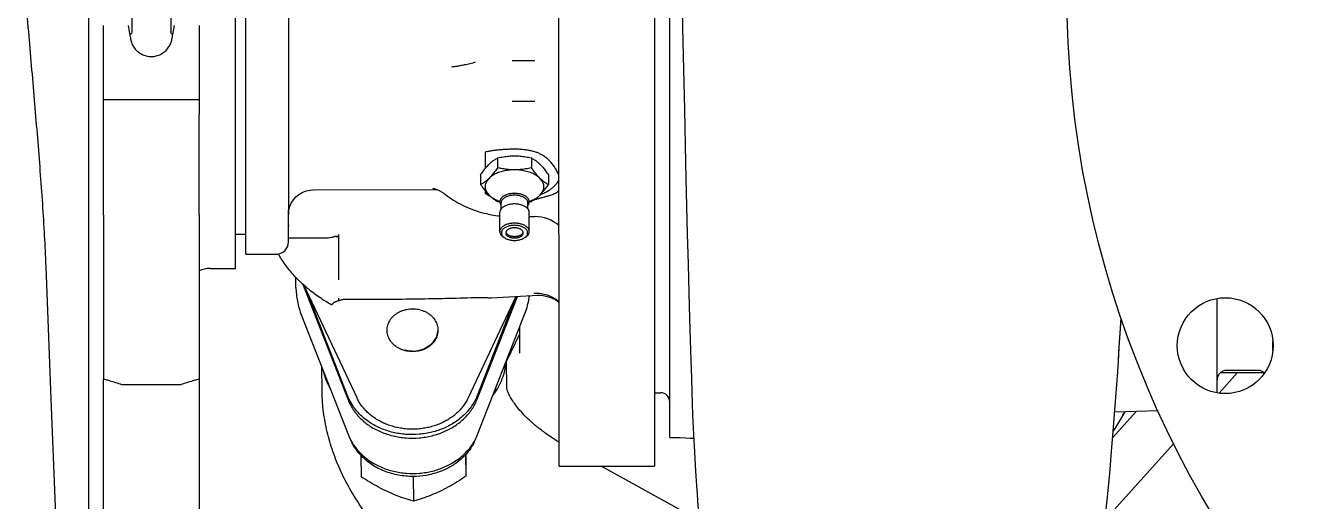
# Model space of a CAD drawing. Header units: millimetres. Extents: x 156850 to 204135, y 56350 to 74150.
# Drawn here: x 174463 to 174671.2, y 60710 to 60787.2 of the extents above; entities that cross this region are included whole.
import ezdxf

# ---------------------------------------------------------------- set-up
doc = ezdxf.new("R2010")
doc.units = ezdxf.units.MM
doc.header["$LTSCALE"] = 150
doc.layers.add('-----33 Equipment', color=5, linetype='Continuous')

# ---------------------------------------------------------------- blocks, each defined once
blk = doc.blocks.new('X-2F-PLAN$0$A$C73FA2420')
at = {"color": 0, "linetype": 'Continuous'}
for p, q in [((988.13, 1171.75), (993.85, 1171.97)), ((993.85, 1171.97), (994.55, 1172)), ((923.43, 1165.05), (1152.73, 1165.08)), ((922.73, 1162.65), (975.59, 1162.66)), ((976.37, 1162.66), (975.59, 1162.66)), ((1002.24, 1162.66), (976.37, 1162.66)), ((1002.24, 1162.66), (1018.51, 1162.66)), ((1018.51, 1162.66), (1031.29, 1162.66)), ((1020.95, 1162.66), (1020.95, 1147.16)), ((1031.29, 1162.66), (1031.45, 1162.66)), ((1031.45, 1162.66), (1032.95, 1162.66)), ((974.65, 1150.16), (974.65, 1159.66)), ((1031.36, 1158.37), (1030.92, 1158.29)), ((1032.95, 1158.68), (1031.36, 1158.37)), ((1049.52, 1158.09), (1031.95, 1158.09)), ((1049.52, 1151.74), (1031.95, 1151.74)), ((1030.92, 1151.54), (1031.49, 1151.43)), ((1031.49, 1151.43), (1031.55, 1151.53)), ((1031.49, 1151.43), (1032.95, 1151.14)), ((975.59, 1147.16), (919.1, 1147.15)), ((993.13, 1147.14), (919.1, 1147.15)), ((976.37, 1147.16), (975.59, 1147.16)), ((1002.24, 1147.16), (976.37, 1147.16)), ((993.54, 1145.38), (993.54, 1141.22)), ((1002.24, 1147.16), (1018.51, 1147.16)), ((1020.9, 1147.16), (1018.51, 1147.16)), ((1031.29, 1147.16), (1020.95, 1147.16)), ((1031.45, 1147.16), (1031.29, 1147.16)), ((1032.95, 1147.16), (1031.45, 1147.16)), ((993.54, 1141.22), (999.08, 1141.22)), ((999.08, 1141.22), (1083.97, 1141.23)), ((999.08, 1141.22), (999.08, 1139.58)), ((995.83, 1139.58), (1081.68, 1139.59)), ((995.83, 1139.58), (995.83, 1134.67)), ((990.46, 1131.44), (992.12, 1131.46)), ((997.83, 1132.67), (1002.98, 1132.67)), ((998.49, 1132.67), (998.49, 1126.62)), ((1046.51, 1132.67), (1002.35, 1132.67)), ((985.89, 1130.53), (966.46, 1122.92)), ((991.08, 1130.4), (972.2, 1122.99)), ((972.51, 1121.53), (990.85, 1130.14)), ((972.77, 1123), (990.21, 1129.84)), ((973.78, 1127.21), (977.55, 1127.26)), ((1006.28, 1128.68), (1006.35, 1108.61)), ((987.83, 1125.96), (987.73, 1125.8)), ((988.71, 1124.52), (988.28, 1124.52)), ((988.57, 1123.1), (988.57, 1115.17)), ((999.04, 1124.52), (991.66, 1124.52)), ((963.23, 1120.91), (959.73, 1120.87)), ((959.77, 1112.42), (955.75, 1112.37)), ((963.37, 1103.92), (959.81, 1103.87)), ((966.56, 1101.97), (986.05, 1094.35)), ((972.29, 1102.05), (989, 1095.52)), ((988.99, 1095.78), (972.51, 1103.51)), ((988.99, 1095.75), (972.86, 1102.05)), ((988.78, 1099.73), (989.17, 1092.22)), ((1006.14, 1100.74), (1005.76, 1100.74)), ((1008.74, 1101.48), (1007.15, 1101.48)), ((1012.41, 1100.74), (1009.74, 1100.74)), ((999.51, 1098.36), (1002.64, 1098.36)), ((1003.2, 1098.15), (1004.18, 1098.15)), ((1011.47, 1098.73), (1009.88, 1098.73)), ((974.19, 1097.21), (978.56, 1097.27)), ((982.84, 1095.17), (978.5, 1097.27)), ((1020.71, 1096.37), (1020.71, 1092.69)), ((1027.24, 1092.67), (1027.25, 1096.34)), ((983.96, 1095.17), (979.76, 1095.17)), ((999.51, 1093.6), (1002.64, 1093.6)), ((1001.95, 1093.6), (1001.95, 1092.69)), ((1003.2, 1093.82), (1004.18, 1093.82)), ((1011.47, 1093.23), (1009.88, 1093.23)), ((1008.74, 1090.48), (1007.15, 1090.48)), ((961.45, 1088.76), (962.95, 1088.76)), ((961.45, 1088.76), (961.45, 1073.26)), ((962.95, 1088.76), (1035.25, 1088.77)), ((952.62, 1065.98), (961.45, 1081.95)), ((963.07, 1073.26), (961.45, 1073.26)), ((1035.25, 1073.27), (963.07, 1073.26)), ((973.36, 1073.27), (973.36, 1072.3)), ((966.09, 1070.77), (1098.18, 1070.77)), ((952.66, 1000.2), (965.09, 989.05)), ((966.07, 998.92), (970.3, 995.13)), ((969.08, 997.61), (970.24, 996.92)), ((970.42, 991.56), (970.18, 998.6)), ((976.75, 998.13), (978.48, 998.02)), ((978.48, 998.02), (979.98, 997.93)), ((978.56, 998.02), (981.64, 997.81)), ((979.98, 997.93), (981.44, 997.83)), ((981.64, 997.81), (983.79, 997.67)), ((983.75, 997.68), (985.51, 997.56)), ((983.92, 997.67), (985.52, 997.56)), ((969.74, 997.41), (969.74, 997.41)), ((969.74, 997.41), (970.23, 996.99)), ((973.3, 981.69), (976.65, 978.69)), ((973.34, 981.98), (975.45, 981.98)), ((975.45, 981.98), (978.98, 981.98)), ((976.65, 981.39), (976.65, 974.43)), ((978.98, 981.98), (988.65, 981.98)), ((976.97, 975.36), (976.97, 980.46)), ((980.22, 972.94), (981.77, 972.94))]:
    blk.add_line(p, q, dxfattribs=at)
for points in [[(935.9, 1169.65), (954.86, 1170.43), (972.38, 1171.14), (988.13, 1171.75)], [(1031.95, 1158.09), (1031.86, 1158.09), (1031.75, 1158.13), (1031.64, 1158.19), (1031.55, 1158.29), (1031.49, 1158.39), (1031.48, 1158.4)], [(1031.55, 1151.53), (1031.63, 1151.63), (1031.74, 1151.69), (1031.87, 1151.73), (1031.95, 1151.74)], [(1000.09, 1132.67), (1000.19, 1132.66), (1000.33, 1132.63), (1000.46, 1132.59), (1000.54, 1132.55), (1000.57, 1132.53)], [(1002.28, 1132.67), (1002.94, 1132.61), (1003.57, 1132.45), (1004.15, 1132.2), (1004.69, 1131.86), (1005.16, 1131.44), (1005.56, 1130.96), (1005.88, 1130.41), (1006.12, 1129.8), (1006.25, 1129.14), (1006.28, 1128.68)], [(988.62, 1127.26), (988.39, 1126.89), (988.1, 1126.41), (987.83, 1125.97)], [(1006.44, 1108.84), (1006.34, 1108.56), (1006.19, 1108.23), (1005.98, 1107.85), (1005.73, 1107.44), (1005.51, 1107.15)], [(1006.53, 1109.16), (1006.54, 1109.19), (1006.53, 1109.15), (1006.5, 1109.03), (1006.44, 1108.84)], [(989.17, 1092.22), (989.18, 1091.97), (989.14, 1091.34), (989, 1090.66), (988.76, 1089.96), (988.42, 1089.28), (988.06, 1088.77)], [(966.09, 1070.77), (966.08, 1069.95), (966.07, 1069.08), (966.04, 1068.25), (966.01, 1067.47), (965.97, 1066.91)], [(1032.61, 1068.71), (1025.83, 1068.57), (1019.36, 1068.42), (1013.48, 1068.3)], [(1052.01, 1069.13), (1045.07, 1068.98), (1038.52, 1068.83), (1032.61, 1068.71)], [(959.78, 1066.57), (959.12, 1066.52), (958.26, 1066.46), (957.01, 1066.37), (955.75, 1066.27), (954.53, 1066.17), (953.33, 1066.05), (952.12, 1065.92), (950.9, 1065.78), (949.63, 1065.61), (948.27, 1065.4), (946.8, 1065.13), (945.18, 1064.79), (943.53, 1064.38)], [(973.46, 1067.21), (969.77, 1067.08), (966.5, 1066.93), (963.77, 1066.8), (961.53, 1066.67), (959.78, 1066.57)], [(985.41, 1067.58), (981.88, 1067.49), (978.63, 1067.38), (975.8, 1067.29), (973.46, 1067.21)], [(999.16, 1067.95), (994.23, 1067.82), (989.59, 1067.69), (985.41, 1067.58)], [(1013.48, 1068.3), (1008.14, 1068.18), (999.16, 1067.95)], [(947.8, 1000.83), (950.16, 1000.51), (953.04, 1000.16), (956.41, 999.79), (960.27, 999.41), (964.51, 999.05)], [(964.51, 999.05), (966.43, 998.89), (968.49, 998.73), (970.56, 998.57), (972.64, 998.42), (974.71, 998.27), (976.75, 998.13)], [(967.06, 998.85), (967.74, 998.42), (969.08, 997.61)], [(981.44, 997.83), (983.78, 997.68), (983.81, 997.67), (983.85, 997.67), (983.88, 997.67), (983.92, 997.67)]]:
    blk.add_lwpolyline(points, dxfattribs=at)
for centre, radius in [((1038.73, 841.29), 165.1), ((981, 980.68), 7.78)]:
    blk.add_circle(centre, radius, dxfattribs=at)
for centre, radius, start, end in [((989.54, 1145.38), 4, 0.0079, 26.4041), ((997.83, 1134.67), 2, 180.0079, 270.0079), ((995.95, 1092.68), 6, 319.2436, 0.0079), ((971.84, 1072.3), 1.52, 269.9935, 359.9935)]:
    blk.add_arc(centre, radius, start, end, dxfattribs=at)
for points, start_tangent, end_tangent in [([(994.55, 1172), (999.49, 1172.24), (1004.69, 1172.57), (1010.01, 1172.96), (1015.43, 1173.39), (1020.92, 1173.85), (1026.45, 1174.32), (1032, 1174.8), (1037.57, 1175.28)], (0.999142, 0.041412), (0.996284, 0.08613)), ([(974.65, 1159.66), (974.97, 1160.66), (975.28, 1161.66), (975.47, 1162.27)], (0.296368, 0.955074), (0.297653, 0.954674)), ([(975.47, 1162.27), (975.59, 1162.66)], (0.297653, 0.954674), (0.297842, 0.954615)), ([(1030.92, 1158.29), (1030.58, 1158.23), (1030.24, 1158.13), (1029.91, 1158), (1029.59, 1157.83), (1029.29, 1157.63), (1029, 1157.39), (1028.74, 1157.11), (1028.51, 1156.8), (1028.31, 1156.46), (1028.15, 1156.1), (1028.03, 1155.72), (1027.96, 1155.32), (1027.94, 1154.91), (1027.96, 1154.5), (1028.03, 1154.1), (1028.15, 1153.72), (1028.31, 1153.35), (1028.51, 1153.02), (1028.74, 1152.71), (1029, 1152.44), (1029.29, 1152.2), (1029.59, 1151.99), (1029.91, 1151.82), (1030.24, 1151.69), (1030.58, 1151.6), (1030.92, 1151.54)], (-0.992806, -0.119731), (0.992791, -0.119859)), ([(975.47, 1147.54), (975.28, 1148.16), (974.97, 1149.16), (974.65, 1150.16)], (-0.297661, 0.954672), (-0.296376, 0.955071)), ([(975.59, 1147.16), (975.47, 1147.54)], (-0.29785, 0.954613), (-0.297661, 0.954672)), ([(991.42, 1130.8), (991.6, 1130.99), (993.3, 1132.53), (995.11, 1133.84), (995.86, 1134.3)], (0.694851, 0.719153), (0.86333, 0.50464)), ([(990.46, 1131.44), (988.23, 1131.21), (985.89, 1130.53)], (-0.999907, -0.013635), (-0.930983, -0.365063)), ([(991.06, 1130.42), (991.42, 1130.8)], (0.67802, 0.735043), (0.694851, 0.719153)), ([(988.66, 1127.32), (990.05, 1129.25), (991.06, 1130.42)], (0.544053, 0.839051), (0.67802, 0.735043)), ([(937.89, 1101.33), (940.22, 1105.25), (942.76, 1108.94), (945.49, 1112.37), (948.4, 1115.49), (951.44, 1118.28), (954.58, 1120.69), (957.78, 1122.7), (961.01, 1124.33), (964.23, 1125.58), (967.44, 1126.46), (970.63, 1127.01), (973.78, 1127.21)], (0.484022, 0.875056), (0.999907, 0.013621)), ([(976.86, 1127.01), (976.49, 1126.92), (975.12, 1126.44), (974.03, 1125.9)], (-0.973368, -0.229249), (-0.870344, -0.492444)), ([(988.66, 1127.32), (988.64, 1127.29), (988.62, 1127.26)], (-0.544226, -0.838939), (-0.507673, -0.86155)), ([(987.73, 1125.8), (987.69, 1125.7), (987.7, 1125.6), (987.74, 1125.52), (987.84, 1125.44)], (-0.487933, -0.872881), (0.861963, -0.506971)), ([(988.31, 1124.53), (988.23, 1124.75), (988.14, 1124.95), (988.06, 1125.13), (987.99, 1125.27), (987.91, 1125.38), (987.84, 1125.44)], (-0.325623, 0.9455), (-0.861963, 0.506971)), ([(998.49, 1126.63), (998.52, 1126.18), (998.59, 1125.69), (998.73, 1125.17)], (0.000023, -1), (0.287513, -0.957777)), ([(998.67, 1124.52), (998.68, 1124.74), (998.7, 1124.96), (998.73, 1125.17)], (0.029036, 0.999578), (0.135313, 0.990803)), ([(998.73, 1124.52), (998.73, 1124.74), (998.73, 1124.96), (998.73, 1125.17)], (-0.000115, 1), (-0.000062, 1)), ([(966.46, 1122.92), (965.31, 1122.35)], (-0.930983, -0.365063), (-0.861659, -0.507488)), ([(972.2, 1122.99), (970.6, 1122.15), (969.17, 1120.95), (967.95, 1119.43), (967, 1117.65), (966.35, 1115.67), (966.02, 1113.58), (966.03, 1111.45), (966.38, 1109.36), (967.05, 1107.39), (968.01, 1105.61), (969.24, 1104.09), (970.68, 1102.89), (972.29, 1102.05)], (-0.930983, -0.365063), (0.931417, -0.363954)), ([(972.86, 1102.05), (971.26, 1102.9), (969.81, 1104.1), (968.59, 1105.62), (967.62, 1107.4), (966.95, 1109.37), (966.61, 1111.46), (966.6, 1113.59), (966.92, 1115.68), (967.57, 1117.65), (968.52, 1119.43), (969.74, 1120.95), (971.17, 1122.16), (972.3, 1122.8)], (-0.931417, 0.363954), (0.90552, 0.424304)), ([(972.3, 1122.8), (972.77, 1123)], (0.90552, 0.424304), (0.930983, 0.365063)), ([(988.28, 1124.52), (988.37, 1124.32), (988.44, 1124.1), (988.5, 1123.87), (988.54, 1123.62), (988.56, 1123.36), (988.57, 1123.1)], (0.429541, -0.903047), (0.000138, -1)), ([(957.3, 1116.61), (958.02, 1118.02), (958.84, 1119.46), (959.73, 1120.87)], (0.424226, 0.905556), (0.549648, 0.835396)), ([(959.77, 1112.44), (959.98, 1114.8), (960.62, 1117.06), (961.65, 1119.08), (963.04, 1120.77), (963.21, 1120.93)], (-0.003538, 0.999994), (0.733886, 0.679273)), ([(965.31, 1122.35), (964.86, 1122.07), (963.43, 1120.87), (962.21, 1119.35), (961.26, 1117.57), (960.61, 1115.6), (960.29, 1113.51), (960.3, 1111.38), (960.64, 1109.29), (961.31, 1107.32), (962.28, 1105.54), (963.51, 1104.02), (964.95, 1102.81), (965.83, 1102.29)], (-0.861659, -0.507488), (0.891339, -0.453337)), ([(963.21, 1120.93), (964.7, 1122.05), (965.3, 1122.37)], (0.733886, 0.679273), (0.900696, 0.43445)), ([(972.51, 1103.51), (971.84, 1103.87), (971.2, 1104.3), (970.59, 1104.81), (970.03, 1105.38), (969.51, 1106.01), (969.04, 1106.69), (968.63, 1107.43), (968.27, 1108.21), (967.98, 1109.03), (967.74, 1109.87), (967.58, 1110.74), (967.47, 1111.63), (967.44, 1112.52), (967.47, 1113.41), (967.58, 1114.3), (967.74, 1115.17), (967.98, 1116.01), (968.27, 1116.83), (968.63, 1117.61), (969.04, 1118.35), (969.51, 1119.03), (970.03, 1119.66), (970.59, 1120.23), (971.2, 1120.74), (971.84, 1121.17), (972.51, 1121.53)], (-0.905307, 0.424757), (0.905178, 0.425032)), ([(955.75, 1112.37), (956.17, 1113.77), (956.69, 1115.2), (957.3, 1116.61)], (0.267843, 0.963462), (0.424226, 0.905556)), ([(983.51, 1116.7), (983.11, 1116.67), (982.72, 1116.59), (982.34, 1116.45), (981.97, 1116.26), (981.63, 1116.01), (981.31, 1115.72), (981.02, 1115.39), (980.76, 1115.02), (980.54, 1114.61), (980.36, 1114.18), (980.23, 1113.72), (980.14, 1113.25), (980.09, 1112.76), (980.09, 1112.28), (980.14, 1111.8), (980.23, 1111.32), (980.36, 1110.87), (980.54, 1110.43), (980.76, 1110.03), (981.02, 1109.65), (981.31, 1109.32), (981.63, 1109.03), (981.97, 1108.79), (982.34, 1108.6), (982.72, 1108.46), (983.11, 1108.37), (983.51, 1108.34)], (-1, -0.000155), (1, 0.000105)), ([(983.51, 1108.34), (983.9, 1108.37), (984.3, 1108.46), (984.68, 1108.6), (985.04, 1108.79), (985.39, 1109.03), (985.71, 1109.32), (986, 1109.65), (986.25, 1110.03), (986.47, 1110.43), (986.65, 1110.87), (986.79, 1111.32), (986.88, 1111.8), (986.92, 1112.28), (986.92, 1112.77), (986.88, 1113.25), (986.79, 1113.72), (986.65, 1114.18), (986.47, 1114.61), (986.25, 1115.02), (986, 1115.39), (985.71, 1115.72), (985.39, 1116.01), (985.04, 1116.26), (984.68, 1116.45), (984.3, 1116.59), (983.9, 1116.67), (983.51, 1116.7)], (1, 0.000155), (-1, -0.000105)), ([(988.57, 1115.17), (988.61, 1111.02), (988.7, 1106.57), (988.83, 1101.82)], (0.000138, -1), (0.032902, -0.999459)), ([(957.34, 1108.11), (956.72, 1109.52), (956.19, 1110.96), (955.75, 1112.37)], (-0.430847, 0.902425), (-0.274528, 0.961579)), ([(959.77, 1112.43), (959.77, 1112.44)], (-0.004482, 0.99999), (-0.003538, 0.999994)), ([(959.77, 1112.41), (959.77, 1112.43)], (-0.005997, 0.999982), (-0.004482, 0.99999)), ([(965.84, 1102.3), (965.37, 1102.5), (963.82, 1103.48), (962.44, 1104.81), (961.31, 1106.44), (960.47, 1108.3), (959.95, 1110.32), (959.77, 1112.41)], (-0.926481, 0.376341), (-0.005997, 0.999982)), ([(980.12, 1112.64), (980.26, 1113.87)], (-0.004482, 0.99999), (0.236747, 0.971571)), ([(980.12, 1112.64), (980.29, 1111.32), (980.79, 1110.14), (981.57, 1109.2), (982.54, 1108.59), (983.52, 1108.39)], (0.004482, -0.99999), (0.99937, -0.035504)), ([(959.81, 1103.87), (958.9, 1105.27), (958.07, 1106.7), (957.34, 1108.11)], (-0.556829, 0.830627), (-0.430847, 0.902425)), ([(1005.51, 1107.15), (1004.61, 1105.86), (1003.82, 1104.44), (1003.15, 1102.93), (1002.63, 1101.35), (1002.26, 1099.72), (1002.06, 1098.37)], (-0.611344, -0.791365), (-0.106872, -0.994273)), ([(1027.01, 1102.29), (1026.76, 1103.23), (1026.56, 1104.09), (1026.42, 1104.86), (1026.3, 1105.57), (1026.22, 1106.21)], (-0.269338, 0.963046), (-0.122551, 0.992462)), ([(963.39, 1103.86), (962.1, 1103.86), (960.9, 1103.86), (959.81, 1103.87)], (-1, 0), (-0.999994, 0.003451)), ([(965.83, 1102.29), (966.56, 1101.97)], (0.891339, -0.453337), (0.931417, -0.363954)), ([(988.83, 1101.82), (988.84, 1101.53), (988.84, 1101.23), (988.83, 1100.92), (988.81, 1100.63), (988.79, 1100.35), (988.78, 1100.08), (988.78, 1099.83), (988.78, 1099.73)], (0.032902, -0.999459), (0.051221, -0.998687)), ([(1005.43, 1100.11), (1005.25, 1099.92), (1005.08, 1099.72), (1004.92, 1099.53), (1004.78, 1099.34), (1004.65, 1099.14), (1004.53, 1098.94), (1004.42, 1098.73)], (-0.704698, -0.709507), (-0.461612, -0.887082)), ([(1005.43, 1100.11), (1005.19, 1099.84), (1004.97, 1099.52), (1004.77, 1099.17), (1004.59, 1098.78), (1004.43, 1098.36)], (-0.704698, -0.709507), (-0.314252, -0.94934)), ([(1005.37, 1100.14), (1005.26, 1099.94)], (-0.499817, -0.866131), (-0.475703, -0.879606)), ([(1005.39, 1100.17), (1005.37, 1100.14)], (-0.503995, -0.863707), (-0.499817, -0.866131)), ([(1005.76, 1100.74), (1005.39, 1100.17)], (-0.573198, -0.819417), (-0.503995, -0.863707)), ([(1006.8, 1100.75), (1006.51, 1100.72), (1006.23, 1100.64), (1005.95, 1100.51), (1005.69, 1100.33), (1005.43, 1100.11)], (-1, -0.000105), (-0.704698, -0.709507)), ([(1005.92, 1100.56), (1005.67, 1100.33), (1005.43, 1100.11)], (-0.759818, -0.650135), (-0.704698, -0.709507)), ([(1005.76, 1100.74), (1005.53, 1100.2)], (-0.425755, -0.904839), (-0.363308, -0.931669)), ([(1007.15, 1101.48), (1006.8, 1101.24), (1006.49, 1101.01), (1006.19, 1100.78), (1005.92, 1100.56)], (-0.826108, -0.563511), (-0.759818, -0.650135)), ([(1008.16, 1100.11), (1007.91, 1100.33), (1007.64, 1100.51), (1007.37, 1100.64), (1007.08, 1100.72), (1006.8, 1100.75)], (-0.704871, 0.709336), (-1, -0.000105)), ([(1008.16, 1100.11), (1007.98, 1100.3), (1007.81, 1100.49), (1007.65, 1100.69), (1007.51, 1100.88), (1007.38, 1101.08), (1007.26, 1101.28), (1007.15, 1101.48)], (-0.704871, 0.709336), (-0.461828, 0.88697)), ([(1009.53, 1095.98), (1009.52, 1096.44), (1009.48, 1096.89), (1009.42, 1097.33), (1009.33, 1097.75), (1009.23, 1098.17), (1009.1, 1098.56), (1008.95, 1098.93), (1008.78, 1099.27), (1008.59, 1099.58), (1008.38, 1099.86), (1008.16, 1100.11)], (-0.000138, 1), (-0.704871, 0.709336)), ([(1009.88, 1098.73), (1009.53, 1098.97), (1009.22, 1099.21), (1008.92, 1099.43), (1008.65, 1099.66), (1008.4, 1099.88), (1008.16, 1100.11)], (-0.826251, 0.563302), (-0.704871, 0.709336)), ([(1008.74, 1101.48), (1009.08, 1101.25), (1009.39, 1101.01), (1009.69, 1100.79), (1009.96, 1100.56), (1010.21, 1100.33), (1010.45, 1100.11)], (0.826251, -0.563302), (0.704871, -0.709336)), ([(1010.45, 1100.11), (1010.66, 1099.88), (1010.86, 1099.66), (1011.03, 1099.43), (1011.19, 1099.2), (1011.34, 1098.97), (1011.47, 1098.73)], (0.704871, -0.709336), (0.461828, -0.88697)), ([(1012.89, 1096.37), (1012.86, 1097.02), (1012.83, 1097.68), (1012.78, 1098.32), (1012.71, 1098.96), (1012.63, 1099.58), (1012.53, 1100.17), (1012.41, 1100.74)], (-0.029273, 0.999571), (-0.235036, 0.971987)), ([(972.97, 1099.44), (973.67, 1098.96), (974.98, 1098.25), (976.34, 1097.73), (977.75, 1097.41), (978.35, 1097.33)], (0.8065, -0.591234), (0.995408, -0.095718)), ([(998.45, 1097.5), (998.42, 1097.44), (998.31, 1097.21), (998.22, 1096.96), (998.16, 1096.7), (998.11, 1096.42), (998.09, 1096.13), (998.09, 1095.84), (998.11, 1095.55), (998.16, 1095.27), (998.22, 1095), (998.31, 1094.75), (998.42, 1094.53), (998.45, 1094.46)], (-0.504619, -0.863342), (0.504887, -0.863186)), ([(998.67, 1097.8), (998.54, 1097.64), (998.45, 1097.5)], (-0.686068, -0.727538), (-0.504619, -0.863342)), ([(999.16, 1098.28), (998.99, 1098.18), (998.83, 1098.04), (998.68, 1097.87), (998.56, 1097.68)], (-0.905993, -0.423292), (-0.50466, -0.863318)), ([(999.31, 1098.11), (999.14, 1098.09), (998.98, 1098.03), (998.82, 1097.94), (998.67, 1097.8)], (-1, -0.000105), (-0.686068, -0.727538)), ([(999.51, 1098.36), (999.33, 1098.34), (999.16, 1098.28)], (-1, -0.000156), (-0.905993, -0.423292)), ([(999.31, 1093.85), (999.48, 1093.87), (999.64, 1093.93), (999.8, 1094.03), (999.94, 1094.16), (1000.08, 1094.33), (1000.2, 1094.53), (1000.31, 1094.75), (1000.39, 1095), (1000.46, 1095.27), (1000.51, 1095.55), (1000.53, 1095.84), (1000.53, 1096.13), (1000.51, 1096.42), (1000.46, 1096.7), (1000.39, 1096.96), (1000.31, 1097.21), (1000.2, 1097.44), (1000.08, 1097.64), (999.94, 1097.8), (999.8, 1097.94), (999.64, 1098.03), (999.47, 1098.09), (999.31, 1098.11)], (1, 0.000105), (-1, -0.000105)), ([(999.51, 1093.6), (999.69, 1093.62), (999.87, 1093.68), (1000.04, 1093.78), (1000.2, 1093.92), (1000.35, 1094.09), (1000.48, 1094.3), (1000.6, 1094.53), (1000.7, 1094.79), (1000.78, 1095.07), (1000.83, 1095.37), (1000.87, 1095.67), (1000.88, 1095.98), (1000.87, 1096.29), (1000.83, 1096.6), (1000.78, 1096.89), (1000.7, 1097.17), (1000.6, 1097.43), (1000.48, 1097.67), (1000.34, 1097.87), (1000.2, 1098.04), (1000.04, 1098.18), (999.87, 1098.28), (999.69, 1098.34), (999.51, 1098.36)], (1, 0.000156), (-1, -0.000105)), ([(1003.2, 1098.15), (1003.16, 1098.18), (1002.99, 1098.28), (1002.82, 1098.34), (1002.64, 1098.36)], (-0.784888, 0.619637), (-1, -0.000105)), ([(1003.5, 1097.83), (1003.47, 1097.87), (1003.32, 1098.05), (1003.2, 1098.15)], (-0.577708, 0.816243), (-0.784888, 0.619637)), ([(1003.5, 1094.13), (1003.6, 1094.3), (1003.72, 1094.53), (1003.82, 1094.79), (1003.9, 1095.07), (1003.96, 1095.37), (1003.99, 1095.67), (1004, 1095.98), (1003.99, 1096.29), (1003.96, 1096.6), (1003.9, 1096.89), (1003.82, 1097.17), (1003.72, 1097.43), (1003.6, 1097.67), (1003.5, 1097.83)], (0.577457, 0.816421), (-0.577708, 0.816243)), ([(1004, 1098.28), (1003.83, 1098.18), (1003.79, 1098.15)], (-0.905993, -0.423292), (-0.784699, -0.619877)), ([(1004.33, 1098.36), (1004.18, 1098.34), (1004, 1098.28)], (-0.999646, -0.026616), (-0.905993, -0.423292)), ([(1004.18, 1093.82), (1004.35, 1093.84), (1004.51, 1093.9), (1004.67, 1094), (1004.82, 1094.13), (1004.96, 1094.3), (1005.09, 1094.5), (1005.19, 1094.73), (1005.28, 1094.99), (1005.35, 1095.26), (1005.4, 1095.54), (1005.42, 1095.84), (1005.42, 1096.13), (1005.4, 1096.42), (1005.35, 1096.71), (1005.28, 1096.98), (1005.19, 1097.23), (1005.09, 1097.46), (1004.96, 1097.66), (1004.82, 1097.83), (1004.67, 1097.97), (1004.51, 1098.07), (1004.35, 1098.13), (1004.18, 1098.15)], (1, 0.000156), (-1, -0.000105)), ([(1004.42, 1098.73), (1004.33, 1098.37)], (-0.229987, -0.973194), (-0.207076, -0.978325)), ([(1004.35, 1098.36), (1004.33, 1098.36)], (-1, -0.000156), (-0.999646, -0.026616)), ([(1004.35, 1093.6), (1004.53, 1093.62), (1004.71, 1093.68), (1004.88, 1093.78), (1005.04, 1093.92), (1005.19, 1094.09), (1005.32, 1094.3), (1005.44, 1094.53), (1005.54, 1094.79), (1005.62, 1095.07), (1005.67, 1095.37), (1005.71, 1095.67), (1005.72, 1095.98), (1005.71, 1096.29), (1005.67, 1096.6), (1005.62, 1096.89), (1005.54, 1097.17), (1005.44, 1097.43), (1005.32, 1097.67), (1005.19, 1097.87), (1005.04, 1098.05), (1004.88, 1098.18), (1004.71, 1098.28), (1004.53, 1098.34), (1004.35, 1098.36)], (1, 0.000156), (-1, -0.000105)), ([(1009.53, 1095.98), (1009.54, 1096.37), (1009.56, 1096.76), (1009.6, 1097.14), (1009.65, 1097.53), (1009.71, 1097.92), (1009.79, 1098.32), (1009.88, 1098.73)], (-0.000138, 1), (0.229987, 0.973194)), ([(1011.47, 1098.73), (1011.57, 1098.26), (1011.66, 1097.8), (1011.73, 1097.34), (1011.78, 1096.89), (1011.81, 1096.44), (1011.82, 1095.98)], (0.230258, -0.97313), (0.000138, -1)), ([(965.29, 1088.76), (966.43, 1090.48), (967.57, 1092), (968.68, 1093.31), (969.74, 1094.41), (970.74, 1095.31), (971.64, 1096.01), (972.44, 1096.53), (973.12, 1096.88), (973.66, 1097.1), (974.03, 1097.2), (974.19, 1097.21)], (0.530281, 0.847822), (0.99805, 0.062414)), ([(999.31, 1097.41), (999.19, 1097.39), (999.07, 1097.34), (998.95, 1097.27), (998.85, 1097.16), (998.75, 1097.03), (998.67, 1096.87), (998.6, 1096.7), (998.55, 1096.5), (998.51, 1096.3), (998.49, 1096.09), (998.49, 1095.88), (998.51, 1095.67), (998.55, 1095.46), (998.6, 1095.27), (998.67, 1095.09), (998.75, 1094.94), (998.85, 1094.81), (998.95, 1094.7), (999.07, 1094.62), (999.19, 1094.57), (999.31, 1094.56)], (-1, -0.000156), (1, 0.000105)), ([(999.2, 1097.27), (999.09, 1097.16), (999, 1097.03), (998.92, 1096.87), (998.85, 1096.7), (998.79, 1096.5), (998.76, 1096.3), (998.74, 1096.09), (998.74, 1095.88), (998.76, 1095.67), (998.79, 1095.46), (998.85, 1095.27), (998.92, 1095.09), (999, 1094.94), (999.09, 1094.81), (999.2, 1094.7)], (-0.765854, -0.643015), (0.766007, -0.642833)), ([(999.31, 1097.34), (999.2, 1097.27)], (-0.880718, -0.473642), (-0.765854, -0.643015)), ([(999.43, 1097.39), (999.31, 1097.41)], (-0.967296, 0.253651), (-1, -0.000105)), ([(999.43, 1097.39), (999.31, 1097.34)], (-0.967241, -0.253858), (-0.880718, -0.473642)), ([(999.66, 1097.27), (999.55, 1097.34), (999.43, 1097.39)], (-0.766007, 0.642833), (-0.967296, 0.253651)), ([(999.66, 1094.7), (999.77, 1094.81), (999.86, 1094.94), (999.95, 1095.09), (1000.02, 1095.27), (1000.07, 1095.46), (1000.11, 1095.67), (1000.12, 1095.88), (1000.12, 1096.09), (1000.11, 1096.3), (1000.07, 1096.5), (1000.02, 1096.7), (999.95, 1096.87), (999.86, 1097.03), (999.77, 1097.16), (999.66, 1097.27)], (0.765854, 0.643015), (-0.766007, 0.642833)), ([(1008.17, 1091.86), (1008.4, 1092.13), (1008.63, 1092.44), (1008.83, 1092.8), (1009.01, 1093.18), (1009.16, 1093.6), (1009.29, 1094.05), (1009.4, 1094.51), (1009.47, 1094.99), (1009.52, 1095.49), (1009.53, 1095.98)], (0.704698, 0.709507), (-0.000138, 1)), ([(1009.88, 1093.23), (1009.77, 1093.71), (1009.69, 1094.18), (1009.62, 1094.63), (1009.57, 1095.08), (1009.54, 1095.53), (1009.53, 1095.98)], (-0.230258, 0.97313), (-0.000138, 1)), ([(1011.82, 1095.98), (1011.81, 1095.53), (1011.78, 1095.08), (1011.73, 1094.63), (1011.66, 1094.17), (1011.57, 1093.71), (1011.47, 1093.23)], (0.000138, -1), (-0.229987, -0.973194)), ([(1012.46, 1092.69), (1012.6, 1093.27), (1012.72, 1093.86), (1012.81, 1094.48), (1012.86, 1095.1), (1012.89, 1095.73), (1012.89, 1096.37)], (0.270212, 0.962801), (-0.029274, 0.999571)), ([(986.05, 1094.35), (988.4, 1093.67), (989.09, 1093.56)], (0.931417, -0.363954), (0.991005, -0.133828)), ([(998.45, 1094.46), (998.54, 1094.33), (998.67, 1094.16)], (0.504887, -0.863186), (0.686247, -0.727369)), ([(998.56, 1094.28), (998.68, 1094.09), (998.83, 1093.92), (998.99, 1093.78), (999.16, 1093.68)], (0.504927, -0.863162), (0.906087, -0.423091)), ([(998.67, 1094.16), (998.82, 1094.03), (998.98, 1093.93), (999.14, 1093.87), (999.31, 1093.85)], (0.686247, -0.727369), (1, 0.000105)), ([(999.16, 1093.68), (999.34, 1093.62), (999.51, 1093.6)], (0.906087, -0.423091), (1, 0.000105)), ([(999.2, 1094.7), (999.31, 1094.62), (999.43, 1094.57)], (0.766007, -0.642833), (0.967296, -0.253651)), ([(999.31, 1094.56), (999.43, 1094.57)], (1, 0.000156), (0.967241, 0.253858)), ([(999.43, 1094.57), (999.55, 1094.62)], (0.967241, 0.253858), (0.880718, 0.473642)), ([(999.55, 1094.62), (999.66, 1094.7)], (0.880718, 0.473642), (0.765854, 0.643015)), ([(1002.64, 1093.6), (1002.82, 1093.62), (1002.99, 1093.68), (1003.16, 1093.78), (1003.2, 1093.81)], (1, 0.000156), (0.784699, 0.619877)), ([(1003.2, 1093.81), (1003.32, 1093.92), (1003.47, 1094.09), (1003.5, 1094.13)], (0.784699, 0.619877), (0.577457, 0.816421)), ([(1003.79, 1093.81), (1003.83, 1093.78), (1004, 1093.68)], (0.784888, -0.619637), (0.906087, -0.423091)), ([(1004, 1093.68), (1004.18, 1093.62), (1004.33, 1093.6)], (0.906087, -0.423091), (0.999622, -0.027488)), ([(1004.33, 1093.6), (1004.35, 1093.6)], (0.999622, -0.027488), (1, 0.000105)), ([(1004.33, 1093.6), (1004.42, 1093.23)], (0.20737, -0.978263), (0.230258, -0.97313)), ([(1004.43, 1093.6), (1004.5, 1093.41), (1004.65, 1093.04), (1004.82, 1092.7), (1005.01, 1092.38), (1005.21, 1092.1), (1005.43, 1091.86)], (0.314692, -0.949194), (0.704871, -0.709336)), ([(989.53, 1092.85), (989.51, 1092.13), (989.42, 1091.47), (989.08, 1090.32), (988.58, 1089.34), (988.17, 1088.77)], (0.026471, -0.99965), (-0.627741, -0.778423)), ([(1004.42, 1093.23), (1004.55, 1092.99), (1004.69, 1092.76)], (0.461828, -0.88697), (0.549878, -0.835245)), ([(1004.69, 1092.76), (1004.85, 1092.53)], (0.549878, -0.835245), (0.59255, -0.805534)), ([(1004.72, 1092.72), (1004.73, 1092.69)], (0.266973, -0.963704), (0.270474, -0.962727)), ([(1004.73, 1092.69), (1004.87, 1092.17), (1005.01, 1091.65), (1005.14, 1091.14), (1005.28, 1090.64), (1005.43, 1090.16), (1005.59, 1089.72), (1005.77, 1089.33), (1005.97, 1089.02), (1006.2, 1088.79), (1006.23, 1088.77)], (0.270474, -0.962727), (0.799001, -0.60133)), ([(1004.85, 1092.53), (1005.03, 1092.31), (1005.22, 1092.08), (1005.43, 1091.86)], (0.59255, -0.805534), (0.704871, -0.709336)), ([(1005.43, 1091.86), (1005.63, 1091.67), (1005.85, 1091.47), (1006.07, 1091.28), (1006.32, 1091.09), (1006.58, 1090.89), (1006.85, 1090.69), (1007.15, 1090.48)], (0.704871, -0.709336), (0.826251, -0.563302)), ([(1005.43, 1091.86), (1005.69, 1091.63), (1005.96, 1091.45), (1006.23, 1091.33), (1006.51, 1091.25), (1006.8, 1091.22)], (0.704871, -0.709336), (1, 0.000105)), ([(1005.53, 1091.76), (1005.58, 1091.64), (1005.84, 1091.05), (1006.14, 1090.51), (1006.47, 1090.02), (1006.83, 1089.6), (1007.21, 1089.24), (1007.61, 1088.94), (1007.92, 1088.76)], (0.364051, -0.931379), (0.898118, -0.439754)), ([(1006.8, 1091.22), (1007.09, 1091.25), (1007.37, 1091.33), (1007.64, 1091.45), (1007.91, 1091.63), (1008.17, 1091.86)], (1, 0.000105), (0.704698, 0.709507)), ([(1007.15, 1090.48), (1007.28, 1090.72), (1007.43, 1090.96), (1007.58, 1091.18), (1007.76, 1091.41), (1007.95, 1091.63), (1008.17, 1091.86)], (0.461612, 0.887082), (0.704698, 0.709507)), ([(1008.17, 1091.86), (1008.36, 1092.05), (1008.58, 1092.25), (1008.81, 1092.44), (1009.05, 1092.63), (1009.31, 1092.83), (1009.58, 1093.03), (1009.88, 1093.23)], (0.704698, 0.709507), (0.826108, 0.563511)), ([(1008.57, 1088.77), (1008.64, 1088.79), (1009.17, 1089.02), (1009.74, 1089.33), (1010.31, 1089.72), (1010.85, 1090.16), (1011.32, 1090.64), (1011.71, 1091.14), (1012.03, 1091.65), (1012.28, 1092.17), (1012.46, 1092.69)], (0.939222, 0.343312), (0.270212, 0.962801)), ([(1010.45, 1091.86), (1010.22, 1091.63), (1009.96, 1091.41), (1009.69, 1091.18), (1009.39, 1090.95), (1009.08, 1090.72), (1008.74, 1090.48)], (-0.704698, -0.709507), (-0.826108, -0.563511)), ([(1011.47, 1093.23), (1011.34, 1093), (1011.19, 1092.77), (1011.03, 1092.54), (1010.86, 1092.31), (1010.67, 1092.09), (1010.45, 1091.86)], (-0.461612, -0.887082), (-0.704698, -0.709507)), ([(976.53, 981.54), (976.03, 981.87), (975.47, 981.98)], (-0.707195, 0.707019), (-0.999888, 0.014985)), ([(976.97, 980.46), (976.86, 981.05), (976.53, 981.54)], (-0.000124, 1), (-0.707195, 0.707019)), ([(976.7, 974.48), (976.97, 975.36)], (0.573497, 0.819208), (-0.000124, 1)), ([(976.55, 974.31), (976.7, 974.48)], (0.692112, 0.72179), (0.573497, 0.819208))]:
    blk.add_spline(points, degree=3, dxfattribs=dict(at, start_tangent=start_tangent, end_tangent=end_tangent))
blk = doc.blocks.new('X-2F-PLAN$0$zw$C47F')
at = {"layer": '-----33 Equipment'}
blk.add_blockref('X-2F-PLAN$0$A$C73FA2420', (2898.05, 848.02), dxfattribs=at)

msp = doc.modelspace()

# ---------------------------------------------------------------- block references
at = {"layer": '-----33 Equipment', "rotation": 90.00000000000001}
msp.add_blockref('X-2F-PLAN$0$zw$C47F', (176486.3, 56856.22), dxfattribs=at)

doc.saveas('drawing.dxf')
